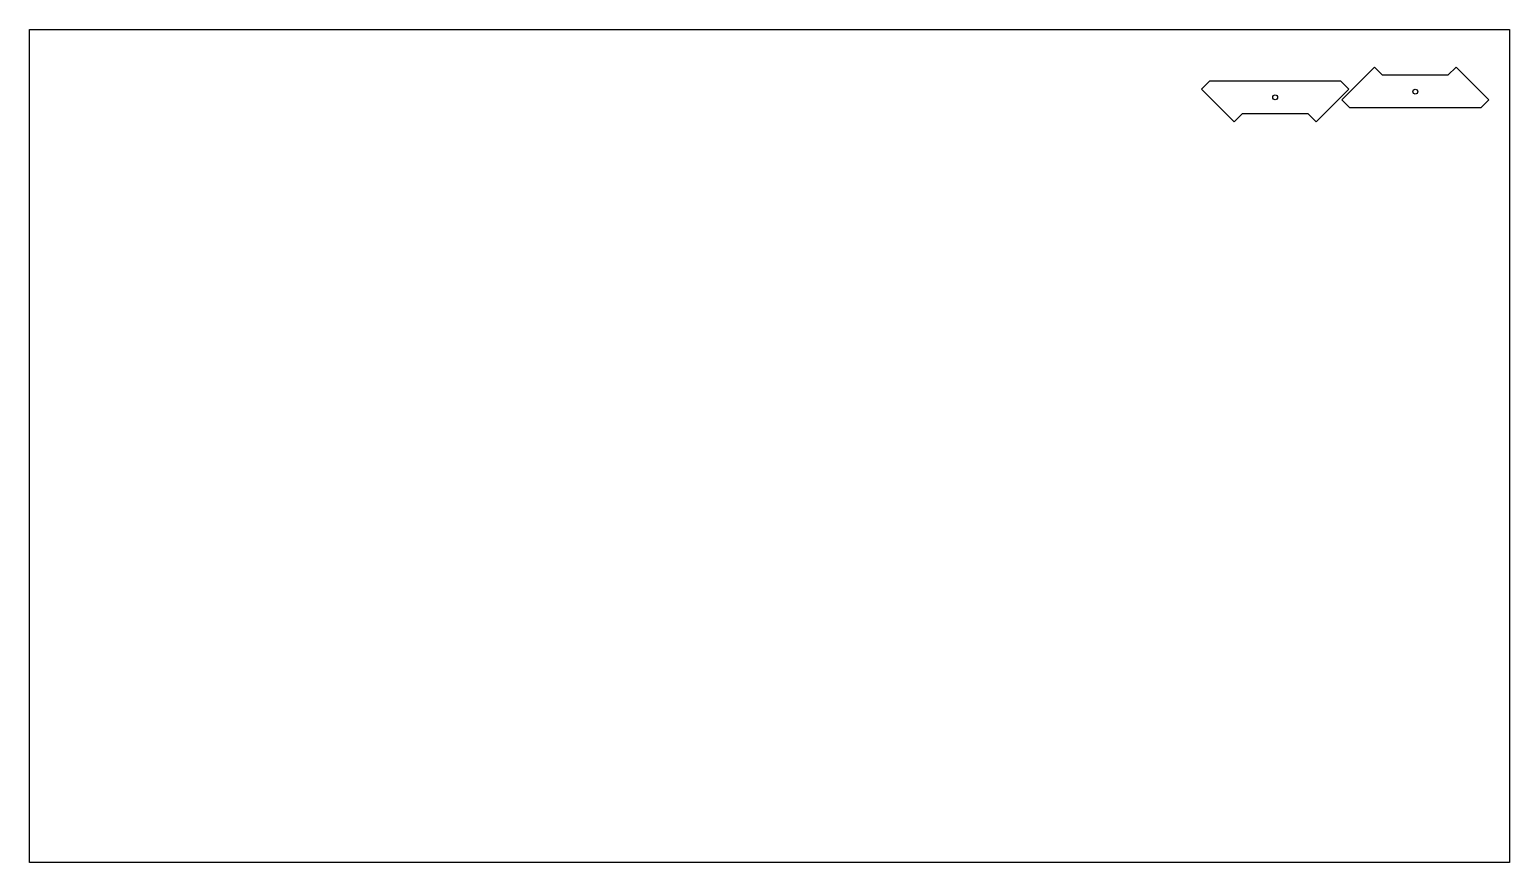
# Model space of a CAD drawing. Header units: inches. Extents: x 0 to 32, y -18 to 0.
import ezdxf

# ---------------------------------------------------------------- set-up
doc = ezdxf.new("R2010")
doc.units = ezdxf.units.IN
doc.header["$MEASUREMENT"] = 0

msp = doc.modelspace()

# ---------------------------------------------------------------- linework, layer by layer
at = {"color": 1}
for p, q in [((29.081, -0.81), (28.374, -1.517)), ((29.258, -0.987), (29.081, -0.81)), ((30.672, -0.987), (30.849, -0.81)), ((30.849, -0.81), (31.556, -1.517)), ((25.343, -1.286), (25.52, -1.109)), ((25.52, -1.109), (28.348, -1.109)), ((28.348, -1.109), (28.525, -1.286)), ((30.672, -0.987), (29.258, -0.987)), ((26.05, -1.993), (25.343, -1.286)), ((27.818, -1.993), (28.525, -1.286)), ((28.551, -1.694), (28.374, -1.517)), ((31.556, -1.517), (31.379, -1.694)), ((26.227, -1.816), (26.05, -1.993)), ((26.227, -1.816), (27.641, -1.816)), ((27.641, -1.816), (27.818, -1.993)), ((31.379, -1.694), (28.551, -1.694))]:
    msp.add_line(p, q, dxfattribs=at)
msp.add_lwpolyline([(0, 0), (32, 0), (32, -18), (0, -18)], close=True)
for centre in [(26.934, -1.463), (29.965, -1.341)]:
    msp.add_circle(centre, 0.0532, dxfattribs=at)

doc.saveas('drawing.dxf')
